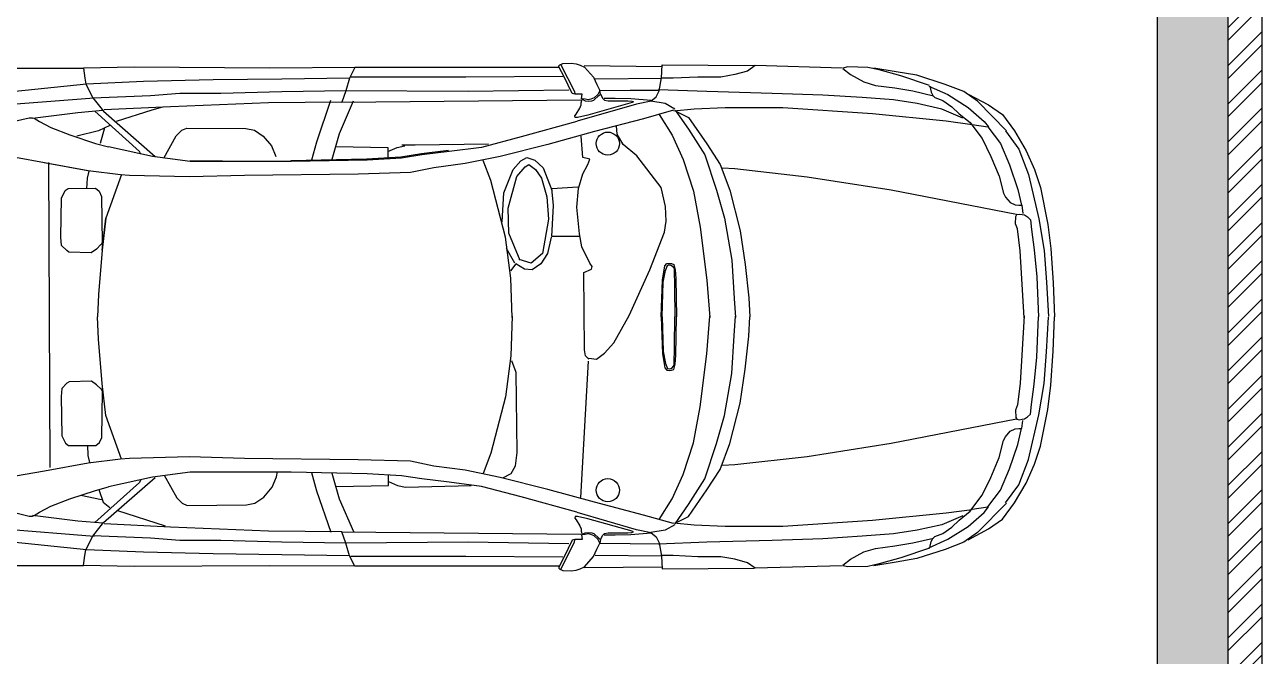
# Model space of a CAD drawing. Header units: millimetres. Extents: x 10193 to 57833, y 9963 to 44360.
# Drawn here: x 53466 to 57833, y 34345 to 36575 of the extents above; entities that cross this region are included whole.
import ezdxf

# ---------------------------------------------------------------- set-up
doc = ezdxf.new("R2010")
doc.units = ezdxf.units.MM
doc.layers.add('free-dwg.com', color=7, linetype='Continuous')
doc.layers.add('Стены', color=7, linetype='Continuous')

msp = doc.modelspace()

# ---------------------------------------------------------------- hatches: boundary and pattern name
at = {"layer": 'Стены'}
h = msp.add_hatch(dxfattribs=at)
h.set_pattern_fill('ANSI32', color=256, scale=10)
h.paths.add_polyline_path([(57833.4, 42702.7), (10593.4, 42702.7), (10593.4, 9962.7), (26833.4, 9962.7), (26833.4, 14962.7), (57833.4, 14962.7)])
h.paths.add_polyline_path([(10713.4, 42582.7), (57713.4, 42582.7), (57713.4, 15082.7), (26713.4, 15082.7), (26713.4, 10082.7), (10713.4, 10082.7)], flags=16)
h.paths.add_polyline_path([(10963.4, 42332.7), (57463.4, 42332.7), (57463.4, 15332.7), (26463.4, 15332.7), (26463.4, 10332.7), (10963.4, 10332.7)], flags=0)
h.paths.add_polyline_path([(57463.4, 42332.7), (10963.4, 42332.7), (10963.4, 10332.7), (26463.4, 10332.7), (26463.4, 15332.7), (57463.4, 15332.7)], flags=0)
h = msp.add_hatch(dxfattribs=at)
h.set_pattern_fill('ANSI36', color=256, scale=10)
h.paths.add_polyline_path([(57713.4, 42582.7), (10713.4, 42582.7), (10713.4, 10082.7), (26713.4, 10082.7), (26713.4, 15082.7), (57713.4, 15082.7)])
h.paths.add_polyline_path([(10963.4, 42332.7), (57463.4, 42332.7), (57463.4, 15332.7), (26463.4, 15332.7), (26463.4, 10332.7), (10963.4, 10332.7)], flags=16)

# ---------------------------------------------------------------- linework, layer by layer
at = {"layer": 'free-dwg.com'}
for p, q in [((53851.8, 36424.4), (53673.4, 36420.9)), ((54331.4, 36421.6), (53851.8, 36424.4)), ((55350.5, 36430), (55354, 36433.6)), ((55350.5, 36426.5), (55350.5, 36430)), ((55369.3, 36390.2), (55350.5, 36426.5)), ((55354, 36433.6), (55364.6, 36438.2)), ((55357.5, 36433.6), (55405.6, 36338.7)), ((55364.6, 36438.2), (55393.9, 36439.4)), ((55393.9, 36439.4), (55412.6, 36437.1)), ((55412.6, 36437.1), (55426.7, 36432.4)), ((55426.7, 36432.4), (55441.9, 36425.4)), ((55715.7, 36426.3), (55439.8, 36429)), ((55441.9, 36425.4), (55473.6, 36389.1)), ((55713.6, 36387.7), (55715.8, 36432.5)), ((55715.8, 36432.5), (56039.7, 36430.3)), ((56044, 36430.3), (56016.3, 36411.2)), ((56350.9, 36421.8), (56044, 36430.3)), ((56370.8, 36425.9), (56353.7, 36421.7)), ((56441.1, 36423.8), (56370.8, 36425.9)), ((53275.7, 36420.9), (53673.4, 36420.9)), ((53673.4, 36420.9), (53678.4, 36385.5)), ((53678.4, 36385.5), (53681, 36365.2)), ((54373.3, 36382.6), (54130.6, 36379.8)), ((54630.5, 36423.7), (54331.4, 36421.6)), ((54611.9, 36386.5), (54373.3, 36382.6)), ((54611.9, 36386.5), (54598.7, 36341.5)), ((54630.5, 36423.7), (54611.9, 36386.5)), ((55023.2, 36389.2), (54617.2, 36389.2)), ((55352.2, 36423.7), (54630.5, 36423.7)), ((55365.5, 36391.8), (55023.2, 36389.2)), ((55397.4, 36331.7), (55369.3, 36390.2)), ((55473.6, 36389.1), (55485.3, 36363.3)), ((55479.6, 36383.9), (55713.1, 36386.5)), ((55705.1, 36340.9), (55713.6, 36387.7)), ((55754.1, 36385.6), (55711.5, 36385.6)), ((55841.5, 36389.9), (55754.1, 36385.6)), ((55922.5, 36389.9), (55841.5, 36389.9)), ((55971.5, 36398.4), (55922.5, 36389.9)), ((56016.3, 36411.2), (55971.5, 36398.4)), ((56353, 36419.7), (56380.7, 36398.4)), ((56380.7, 36398.4), (56427.6, 36372.8)), ((56481.6, 36415.3), (56441.1, 36423.8)), ((56541.3, 36408.9), (56462.4, 36421.7)), ((56558.3, 36394), (56481.6, 36415.3)), ((56613.8, 36396.1), (56541.3, 36408.9)), ((56658.5, 36359.9), (56558.3, 36394)), ((56713.9, 36364.2), (56613.8, 36396.1)), ((53683.5, 36365.2), (53387.2, 36334.8)), ((53681, 36365.2), (53706.3, 36317.1)), ((53885.2, 36374.2), (53683.5, 36365.2)), ((54130.6, 36379.8), (53885.2, 36374.2)), ((54373.3, 36338), (54158.5, 36332.4)), ((54598.7, 36341.5), (54373.3, 36338)), ((54598.7, 36341.5), (54585.4, 36301.7)), ((55031.2, 36338.8), (54598.7, 36341.5)), ((55386.7, 36344.1), (55031.2, 36338.8)), ((55405.6, 36338.7), (55407.9, 36330.5)), ((55485.3, 36363.3), (55495.8, 36342.2)), ((55495.8, 36342.2), (55488.8, 36328.2)), ((55498.2, 36329.3), (55495.8, 36342.2)), ((55496.5, 36342.1), (55602.5, 36343.1)), ((55602.5, 36343.1), (55703.5, 36344.1)), ((55694.4, 36319.6), (55705.1, 36340.9)), ((55873.5, 36338.8), (55703, 36345.2)), ((56103.7, 36332.4), (55873.5, 36338.8)), ((56427.6, 36372.8), (56468.1, 36360.1)), ((56468.1, 36360.1), (56536.3, 36351.5)), ((56536.3, 36351.5), (56600.3, 36340.9)), ((56600.3, 36340.9), (56672.7, 36323.9)), ((56657, 36357.9), (56724.2, 36327.8)), ((56659.7, 36357.9), (56665.2, 36336)), ((56780, 36338.6), (56713.9, 36364.2)), ((56829, 36304.5), (56780, 36338.6)), ((53389.7, 36291.8), (53711.4, 36317.1)), ((53706.3, 36317.1), (53744.3, 36269.1)), ((53910.3, 36324.1), (53706.8, 36315.7)), ((54013.5, 36332.4), (53910.3, 36324.1)), ((54325.8, 36299), (53980, 36285.1)), ((54158.5, 36332.4), (54013.5, 36332.4)), ((54585.2, 36301.8), (54325.8, 36299)), ((54545, 36306.9), (54495.4, 36160.6)), ((54625.2, 36305.1), (54575.4, 36188.9)), ((54585.4, 36301.7), (55429.1, 36309.7)), ((55406.8, 36329.3), (55397.4, 36331.7)), ((55433.7, 36329.3), (55406.8, 36329.3)), ((55624.7, 36294.7), (55415.7, 36234.1)), ((55430.2, 36298.9), (55433.7, 36311.8)), ((55430.2, 36291.9), (55430.2, 36298.9)), ((55431.4, 36312.9), (55433.7, 36329.3)), ((55434.9, 36312.9), (55432.5, 36311.8)), ((55433.7, 36311.8), (55444.3, 36305.9)), ((55444.3, 36311.8), (55434.9, 36312.9)), ((55454.8, 36309.4), (55444.3, 36311.8)), ((55444.3, 36305.9), (55454.8, 36304.7)), ((55609.5, 36300.1), (55453.6, 36255.6)), ((55464.2, 36311.8), (55454.8, 36309.4)), ((55454.8, 36304.7), (55467.7, 36305.9)), ((55475.9, 36316.4), (55464.2, 36311.8)), ((55467.7, 36305.9), (55474.7, 36308.2)), ((55474.7, 36308.2), (55492.3, 36324.6)), ((55488.8, 36328.2), (55475.9, 36316.4)), ((55492.3, 36324.6), (55498.2, 36329.3)), ((55498.2, 36329.3), (55506.4, 36314.1)), ((55506.4, 36314.1), (55512.3, 36308.2)), ((55550, 36313.8), (55510.6, 36313.8)), ((55512.3, 36308.2), (55525.1, 36305.9)), ((55525.1, 36305.9), (55594.3, 36305.9)), ((55605.5, 36312.8), (55550, 36313.8)), ((55594.3, 36305.9), (55608.4, 36304.7)), ((55676.2, 36306.8), (55605.5, 36312.8)), ((55608.4, 36304.7), (55614.2, 36302.4)), ((55614.2, 36302.4), (55608.4, 36300.1)), ((55677.2, 36304.8), (55624.7, 36294.7)), ((55675.3, 36304.7), (55694.4, 36319.6)), ((55726.4, 36296.2), (55675.3, 36304.7)), ((55760.5, 36277), (55726.4, 36296.2)), ((56282.7, 36326), (56103.7, 36332.4)), ((56421.2, 36317.5), (56282.7, 36326)), ((56532.1, 36309), (56421.2, 36317.5)), ((56615.2, 36296.2), (56532.1, 36309)), ((56702.6, 36277), (56615.2, 36296.2)), ((56665.2, 36336), (56670.7, 36325)), ((56670.7, 36325), (56677.6, 36318.2)), ((56677.6, 36318.2), (56706.4, 36307.2)), ((56706.4, 36307.2), (56737.9, 36285.3)), ((56724.2, 36327.8), (56795.6, 36282.6)), ((56795.3, 36329.6), (56867.7, 36291.3)), ((56931.3, 36200.2), (56829, 36304.5)), ((53653.1, 36264), (53493.5, 36243.7)), ((53741.8, 36271.6), (53653.1, 36264)), ((53871, 36127.3), (53713.9, 36269.1)), ((53744.3, 36269.1), (53926.7, 36109.6)), ((53980, 36285.1), (53745.8, 36273.9)), ((53789.7, 36234.3), (53915.3, 36274.7)), ((53915.3, 36274.7), (53953.6, 36285.3)), ((55407.9, 36253.2), (55412.6, 36259.1)), ((55409.1, 36247.4), (55407.9, 36253.2)), ((55412.6, 36259.1), (55425.5, 36280.1)), ((55453.6, 36255.6), (55417.3, 36247.4)), ((55425.5, 36280.1), (55430.2, 36291.9)), ((55756.1, 36273), (55650.1, 36242.7)), ((55704.4, 36257.9), (55751.2, 36185.2)), ((55756.9, 36270.4), (55828.2, 36277.6)), ((55761.6, 36273.5), (55808.4, 36206)), ((55761.6, 36270.9), (55808.4, 36247.5)), ((55828.2, 36277.6), (55937.5, 36282.3)), ((55937.5, 36282.3), (56142, 36282.3)), ((56142, 36282.3), (56458.2, 36260.9)), ((56458.2, 36260.9), (56717.3, 36234.8)), ((56777.2, 36245.1), (56702.6, 36277)), ((56737.9, 36285.3), (56764, 36260.6)), ((56764, 36260.6), (56802.4, 36229.1)), ((56795.6, 36282.6), (56851.8, 36233.2)), ((56867.7, 36291.3), (56916.7, 36257.2)), ((56916.7, 36257.2), (56959.4, 36199.7)), ((53429.9, 36234), (53481.3, 36246.1)), ((53481.3, 36246.1), (53493.4, 36246.1)), ((53493.4, 36246.1), (53499.5, 36244.6)), ((53499.5, 36244.6), (53517.6, 36232.5)), ((53517.6, 36232.5), (53558.4, 36211.4)), ((53558.4, 36211.4), (53624.9, 36185.7)), ((53766.3, 36219.4), (53725.9, 36200.3)), ((53747.2, 36210.9), (53732.3, 36155.6)), ((54020.1, 36201.9), (54037.5, 36209.7)), ((54037.5, 36209.7), (54246.7, 36208.4)), ((54246.7, 36208.4), (54276.6, 36202.7)), ((55414.5, 36232.6), (55217.5, 36178.8)), ((55417.3, 36247.4), (55409.1, 36247.4)), ((55650.1, 36242.7), (55476.7, 36197.3)), ((55557, 36187.8), (55553.9, 36218.1)), ((55808.4, 36247.5), (55873.5, 36154)), ((55808.4, 36206), (55865.7, 36115)), ((56717.3, 36234.8), (56810, 36222.9)), ((56802.4, 36229.1), (56807.9, 36220.9)), ((56807.9, 36220.9), (56845, 36172.9)), ((56809.3, 36222.2), (56865.5, 36214)), ((56851.8, 36233.2), (56866.9, 36214)), ((56865.5, 36214), (56909.4, 36155.1)), ((53624.9, 36185.7), (53715.6, 36155.5)), ((53725.9, 36200.3), (53649.3, 36181.1)), ((53956.5, 36103.1), (54000.8, 36182.5)), ((54000.8, 36182.5), (54020.1, 36201.9)), ((54276.6, 36202.7), (54307.7, 36181.5)), ((54307.7, 36181.5), (54336.8, 36146.8)), ((54575.4, 36188.9), (54549.6, 36098.7)), ((55217.5, 36178.8), (55077.8, 36141.8)), ((55476.7, 36197.3), (55311.8, 36151.9)), ((55435.6, 36106), (55429.6, 36181.7)), ((55578.2, 36151.4), (55557, 36187.8)), ((55751.2, 36185.2), (55790.2, 36099.4)), ((56845, 36172.9), (56875.1, 36109.8)), ((56927.4, 36199.7), (56974.3, 36135.9)), ((56959.4, 36199.7), (56999.9, 36129.5)), ((53715.6, 36155.5), (53761.7, 36143.4)), ((53916.7, 36108.9), (53761.7, 36143.4)), ((53876, 36117.2), (53871, 36127.3)), ((54336.8, 36146.8), (54352.4, 36110)), ((54495.4, 36160.6), (54477.5, 36096.5)), ((54563.5, 36144.8), (54747.8, 36141.3)), ((54747.8, 36141.3), (54747.9, 36105.3)), ((54747.9, 36127.3), (54779.9, 36141.4)), ((54779.9, 36141.4), (54807.9, 36147.5)), ((54865.8, 36118.4), (54793.7, 36107.3)), ((54843.7, 36149.1), (54797, 36149.1)), ((55102.8, 36152.7), (54843.7, 36149.1)), ((54961.7, 36130.5), (54865.8, 36118.4)), ((54963.4, 36126.7), (54867.5, 36114.9)), ((55077.8, 36141.8), (54963.4, 36126.7)), ((55311.8, 36151.9), (55143.5, 36109.9)), ((55626.7, 36112), (55578.2, 36151.4)), ((55873.5, 36154), (55920.3, 36081.2)), ((56909.4, 36155.1), (56941, 36079.7)), ((56974.3, 36135.9), (57008.4, 36046.4)), ((56999.9, 36129.5), (57029.7, 36063.5)), ((53535.7, 36087.6), (53433, 36105.7)), ((53688.4, 36059), (53534.2, 36087.3)), ((53689.9, 36058.9), (53535.7, 36087.6)), ((53550.1, 36088.5), (53554.2, 35011.3)), ((54049.6, 36091.7), (53916.7, 36108.9)), ((54163.7, 36093.2), (54048.1, 36092.9)), ((54165.3, 36091.7), (54049.6, 36091.7)), ((54406.5, 36091.7), (54165.3, 36091.7)), ((54673.1, 36099.6), (54404.9, 36093.9)), ((54674.7, 36096.7), (54406.5, 36091.7)), ((54793.7, 36107.3), (54673.1, 36099.6)), ((54795.3, 36104), (54674.7, 36096.7)), ((54867.5, 36114.9), (54795.3, 36104)), ((55020.6, 36084.6), (54909.5, 36069.5)), ((55143.5, 36109.9), (55020.6, 36084.6)), ((55110.4, 36024.6), (55084, 36095.6)), ((55190, 36063.5), (55217.3, 36093.8)), ((55217.3, 36093.8), (55238.5, 36106)), ((55232.4, 36072.6), (55244.6, 36081.7)), ((55238.5, 36106), (55265.8, 36096.9)), ((55244.6, 36081.7), (55268.8, 36063.5)), ((55265.8, 36096.9), (55296.1, 36069.6)), ((55459.9, 36099.9), (55435.6, 36106)), ((55435.6, 36048.4), (55453.8, 36081.7)), ((55453.8, 36081.7), (55459.9, 36099.9)), ((55711.6, 35999.9), (55626.7, 36112)), ((55790.2, 36099.4), (55826.6, 35987.6)), ((55865.7, 36115), (55907.3, 35990.2)), ((55920.3, 36081.2), (55954.1, 35990.2)), ((56875.1, 36109.8), (56905.3, 36039.9)), ((56941, 36079.7), (56971.2, 35993.3)), ((53685.6, 35995.8), (53687.4, 36032.6)), ((53687.4, 36032.6), (53693.1, 36057.8)), ((53803.5, 36045), (53689.9, 36058.9)), ((53806.9, 36045.6), (53751.9, 35891.2)), ((53835.5, 36042.6), (53803.5, 36045)), ((54047.2, 36037.6), (53835.5, 36042.6)), ((54241.6, 36042.6), (54047.2, 36037.6)), ((54642.7, 36047.5), (54241.6, 36042.6)), ((54827.3, 36052.4), (54642.7, 36047.5)), ((54909.5, 36069.5), (54827.3, 36052.4)), ((55156.6, 35981.7), (55190, 36063.5)), ((55171.8, 35927.2), (55202.1, 36039.3)), ((55202.1, 36039.3), (55232.4, 36072.6)), ((55268.8, 36063.5), (55290.1, 36033.2)), ((55290.1, 36033.2), (55308.3, 35966.6)), ((55296.1, 36069.6), (55326.5, 35990.8)), ((55420.5, 35996.9), (55435.6, 36048.4)), ((55972.3, 36065.6), (55928.1, 36068.2)), ((56227.3, 36037), (55972.3, 36065.6)), ((56523.9, 35990.2), (56227.3, 36037)), ((56905.3, 36039.9), (56920.4, 35979.6)), ((57008.4, 36046.4), (57044.6, 35888.8)), ((57029.7, 36063.5), (57051, 35999.6)), ((53595.4, 35962.9), (53608.4, 35989.1)), ((53608.4, 35989.1), (53618.9, 35997)), ((53618.9, 35997), (53715.7, 35997.2)), ((53715.7, 35997.2), (53728.9, 35986.8)), ((55163, 35824.8), (55110.4, 36024.6)), ((55326.5, 35996.9), (55417.4, 36002.9)), ((55332.5, 35936.3), (55326.5, 35996.9)), ((55414.4, 35930.2), (55420.5, 35996.9)), ((55726.8, 35933.3), (55711.6, 35999.9)), ((55826.6, 35987.6), (55850.1, 35860.2)), ((55907.3, 35990.2), (55935.9, 35891.4)), ((55954.1, 35990.2), (55990.6, 35847.2)), ((56966.2, 35904.4), (56523.9, 35990.2)), ((56971.2, 35993.3), (56983.5, 35937.1)), ((57051, 35999.6), (57076.6, 35869.7)), ((53593.2, 35824.2), (53595.4, 35962.9)), ((53728.9, 35986.8), (53736.8, 35968.5)), ((53736.8, 35968.5), (53739.8, 35806.3)), ((55150.6, 35878.7), (55156.6, 35981.7)), ((55308.3, 35966.6), (55314.3, 35887.8)), ((56920.4, 35979.6), (56927.3, 35965.9)), ((56927.3, 35965.9), (56943.7, 35946.7)), ((56943.7, 35946.7), (56961.6, 35938.5)), ((55174.8, 35839.3), (55171.8, 35927.2)), ((55326.5, 35827.2), (55332.5, 35936.3)), ((55423.5, 35836.3), (55414.4, 35930.2)), ((55729.8, 35881.7), (55726.8, 35933.3)), ((56961.6, 35938.5), (56973.9, 35937.1)), ((56964, 35897.8), (56967.4, 35904.6)), ((56967.4, 35904.6), (56975.9, 35906.3)), ((56973.9, 35937.1), (56984.9, 35937.1)), ((56975.9, 35906.3), (56986.1, 35904.6)), ((56984.9, 35937.1), (56989, 35908.3)), ((56986.1, 35904.6), (56994.7, 35902.9)), ((56994.7, 35902.9), (57004.9, 35896.1)), ((53750.9, 35891.5), (53738.2, 35779)), ((53751.9, 35891.2), (53738.8, 35778.7)), ((55314.3, 35887.8), (55293.1, 35766.6)), ((55723.8, 35842.4), (55729.8, 35881.7)), ((55850.1, 35860.2), (55873.5, 35673.1)), ((55935.9, 35891.4), (55961.9, 35743.3)), ((56962.3, 35872.2), (56964, 35897.8)), ((56969.1, 35853.5), (56962.3, 35872.2)), ((57004.9, 35896.1), (57015.2, 35885.9)), ((57015.2, 35885.9), (57018.6, 35851.8)), ((57044.6, 35888.8), (57063.8, 35778.1)), ((57076.6, 35869.7), (57087.3, 35784.5)), ((53595.9, 35795.5), (53593.2, 35824.2)), ((55181.4, 35680.2), (55163, 35824.8)), ((55214.2, 35742.4), (55174.8, 35839.3)), ((55323.4, 35824.2), (55311.3, 35766.6)), ((55423.5, 35827.2), (55326.5, 35827.2)), ((55432.6, 35790.8), (55423.5, 35836.3)), ((55672.2, 35709), (55723.8, 35842.4)), ((55990.6, 35847.2), (56008.8, 35727.7)), ((56979.3, 35776.7), (56969.1, 35853.5)), ((57018.6, 35851.8), (57028.8, 35780.2)), ((53614.2, 35777.2), (53595.9, 35795.5)), ((53622.1, 35772), (53614.2, 35777.2)), ((53700.7, 35769.6), (53622.1, 35772)), ((53719, 35782.7), (53700.7, 35769.6)), ((53734.6, 35798.5), (53719, 35782.7)), ((53738.8, 35778.7), (53725.7, 35621.7)), ((53739.8, 35806.3), (53734.6, 35795.9)), ((55196, 35733.3), (55165.7, 35784.8)), ((55459.9, 35733.3), (55432.6, 35790.8)), ((56993, 35539.7), (56979.3, 35776.7)), ((57028.8, 35780.2), (57037.3, 35684.7)), ((57063.8, 35778.1), (57072.3, 35665.9)), ((57087.3, 35784.5), (57095.8, 35663.8)), ((55199.1, 35730.2), (55180.9, 35706)), ((55229.4, 35712.1), (55199.1, 35730.2)), ((55253.7, 35733.3), (55211.2, 35745.4)), ((55293.1, 35766.6), (55253.7, 35733.3)), ((55287, 35730.2), (55256.7, 35709)), ((55311.3, 35766.6), (55287, 35730.2)), ((55469, 35721.1), (55459.9, 35733.3)), ((55725.1, 35723), (55732.4, 35731.2)), ((55732.4, 35731.2), (55740.6, 35732.1)), ((55734.2, 35724.8), (55740.6, 35726.6)), ((55740.6, 35732.1), (55748.8, 35731.2)), ((55740.6, 35726.6), (55746.1, 35725.7)), ((55746.1, 35725.7), (55752.5, 35722.1)), ((55748.8, 35731.2), (55757, 35728.5)), ((55757, 35728.5), (55761.6, 35709.3)), ((55961.9, 35743.3), (55969.7, 35608.1)), ((56008.8, 35727.7), (56021.8, 35610.7)), ((55256.7, 35709), (55229.4, 35712.1)), ((55438.7, 35699.9), (55466, 35712.1)), ((55441.7, 35427.2), (55438.7, 35699.9)), ((55466, 35712.1), (55469, 35721.1)), ((55599.4, 35548.4), (55672.2, 35709)), ((55716.8, 35672.8), (55725.1, 35723)), ((55719.6, 35665.5), (55726.9, 35707.5)), ((55726.9, 35707.5), (55734.2, 35724.8)), ((55752.5, 35722.1), (55757.9, 35713.9)), ((55757.9, 35713.9), (55758.9, 35646.3)), ((55761.6, 35709.3), (55764.3, 35678.3)), ((57037.3, 35684.7), (57042.5, 35570.4)), ((55186.7, 35540.8), (55181.4, 35680.2)), ((55712.3, 35543.2), (55716.8, 35672.8)), ((55715.9, 35543.2), (55719.6, 35665.5)), ((55758.9, 35646.3), (55759.8, 35543.2)), ((55764.3, 35678.3), (55766.2, 35543.2)), ((55873.5, 35673.1), (55883.9, 35540.5)), ((57072.3, 35665.9), (57079.6, 35544.1)), ((57095.8, 35663.8), (57100.2, 35542.8)), ((53725.7, 35621.7), (53723.1, 35543.2)), ((55969.7, 35608.1), (55974.9, 35540.5)), ((56021.8, 35610.7), (56024.4, 35543.1)), ((57042.5, 35570.4), (57044.2, 35543.1)), ((53725.7, 35464.4), (53723.1, 35542.9)), ((55186.7, 35545.3), (55181.4, 35405.9)), ((55544.8, 35451.5), (55599.4, 35548.4)), ((55712.3, 35542.9), (55716.8, 35413.3)), ((55715.9, 35542.9), (55719.6, 35420.6)), ((55758.9, 35439.8), (55759.8, 35542.9)), ((55764.3, 35407.8), (55766.2, 35542.9)), ((55873.5, 35413), (55883.9, 35545.6)), ((55969.7, 35478), (55974.9, 35545.6)), ((56021.8, 35475.4), (56024.4, 35543)), ((56993, 35546.4), (56979.3, 35309.4)), ((57037.3, 35401.4), (57042.5, 35515.7)), ((57042.5, 35515.7), (57044.2, 35543)), ((57072.3, 35420.2), (57079.6, 35542)), ((57095.8, 35422.3), (57100.2, 35543.3)), ((53738.8, 35307.4), (53725.7, 35464.4)), ((55961.9, 35342.9), (55969.7, 35478)), ((56008.8, 35358.5), (56021.8, 35475.4)), ((55444.7, 35406), (55441.7, 35427.2)), ((55511.5, 35415.1), (55544.8, 35451.5)), ((55719.6, 35420.6), (55726.9, 35378.6)), ((55757.9, 35372.3), (55758.9, 35439.8)), ((57063.8, 35308), (57072.3, 35420.2)), ((57087.3, 35301.6), (57095.8, 35422.3)), ((55181.4, 35405.9), (55163, 35261.3)), ((55200.4, 35346.3), (55185.6, 35387.8)), ((55428.3, 34905.4), (55455.1, 35386.5)), ((55456.9, 35393.9), (55444.7, 35406)), ((55456.9, 35396.9), (55484.2, 35393.9)), ((55484.2, 35393.9), (55511.5, 35415.1)), ((55716.8, 35413.3), (55725.1, 35363.1)), ((55726.9, 35378.6), (55734.2, 35361.3)), ((55757, 35357.7), (55761.6, 35376.8)), ((55761.6, 35376.8), (55764.3, 35407.8)), ((55850.1, 35225.9), (55873.5, 35413)), ((57028.8, 35306), (57037.3, 35401.4)), ((55203.4, 35064.5), (55200.4, 35346.3)), ((55725.1, 35363.1), (55732.4, 35354.9)), ((55732.4, 35354.9), (55740.6, 35354)), ((55734.2, 35361.3), (55740.6, 35359.5)), ((55740.6, 35359.5), (55746.1, 35360.4)), ((55740.6, 35354), (55748.8, 35354.9)), ((55746.1, 35360.4), (55752.5, 35364)), ((55748.8, 35354.9), (55757, 35357.7)), ((55752.5, 35364), (55757.9, 35372.3)), ((55935.9, 35194.7), (55961.9, 35342.9)), ((55990.6, 35238.9), (56008.8, 35358.5)), ((53596.6, 35290.5), (53594, 35261.7)), ((53614.9, 35308.8), (53596.6, 35290.5)), ((53622.8, 35314.1), (53614.9, 35308.8)), ((53701.3, 35316.7), (53622.8, 35314.1)), ((53719.7, 35303.6), (53701.3, 35316.7)), ((53735.4, 35287.9), (53719.7, 35303.6)), ((53740.6, 35280.1), (53735.4, 35290.5)), ((53751.9, 35194.9), (53738.8, 35307.4)), ((56979.3, 35309.4), (56969.1, 35232.6)), ((57018.6, 35234.3), (57028.8, 35306)), ((57044.6, 35197.3), (57063.8, 35308)), ((57076.6, 35216.4), (57087.3, 35301.6)), ((53594, 35261.7), (53596.6, 35123.1)), ((53738, 35117.9), (53740.6, 35280.1)), ((55163, 35261.3), (55110.4, 35061.5)), ((55826.6, 35098.5), (55850.1, 35225.9)), ((55954.1, 35095.9), (55990.6, 35238.9)), ((56969.1, 35232.6), (56962.3, 35213.9)), ((56962.3, 35213.9), (56964, 35188.3)), ((57015.2, 35200.2), (57018.6, 35234.3)), ((57051, 35086.5), (57076.6, 35216.4)), ((53806.9, 35040.5), (53751.9, 35194.9)), ((55907.3, 35095.9), (55935.9, 35194.7)), ((56966.2, 35181.7), (56523.9, 35095.9)), ((56964, 35188.3), (56967.4, 35181.5)), ((56967.4, 35181.5), (56975.9, 35179.8)), ((56975.9, 35179.8), (56986.1, 35181.5)), ((56984.9, 35149), (56989, 35177.8)), ((56986.1, 35181.5), (56994.7, 35183.2)), ((56994.7, 35183.2), (57004.9, 35190)), ((57004.9, 35190), (57015.2, 35200.2)), ((57008.4, 35039.7), (57044.6, 35197.3)), ((53596.6, 35123.1), (53609.7, 35096.9)), ((53730.1, 35099.6), (53738, 35117.9)), ((56920.4, 35106.5), (56927.3, 35120.2)), ((56927.3, 35120.2), (56943.7, 35139.4)), ((56943.7, 35139.4), (56961.6, 35147.6)), ((56961.6, 35147.6), (56973.9, 35149)), ((56971.2, 35092.8), (56983.5, 35149)), ((56973.9, 35149), (56984.9, 35149)), ((53609.7, 35096.9), (53620.2, 35089.1)), ((53620.2, 35089.1), (53717, 35089.1)), ((53686.9, 35090.4), (53688.8, 35053.6)), ((53717, 35089.1), (53730.1, 35099.6)), ((55790.2, 34986.7), (55826.6, 35098.5)), ((55865.7, 34971.1), (55907.3, 35095.9)), ((55920.3, 35004.9), (55954.1, 35095.9)), ((56523.9, 35095.9), (56227.3, 35049.1)), ((56905.3, 35046.2), (56920.4, 35106.5)), ((56941, 35006.4), (56971.2, 35092.8)), ((57029.7, 35022.7), (57051, 35086.5)), ((53689.9, 35027.2), (53535.7, 34998.5)), ((53688.8, 35053.6), (53694.6, 35028.5)), ((53803.5, 35041.1), (53689.9, 35027.2)), ((53835.5, 35043.5), (53803.5, 35041.1)), ((54047.2, 35048.5), (53835.5, 35043.5)), ((54241.6, 35043.5), (54047.2, 35048.5)), ((54642.7, 35038.6), (54241.6, 35043.5)), ((54827.3, 35033.7), (54642.7, 35038.6)), ((54909.5, 35016.6), (54827.3, 35033.7)), ((55110.4, 35061.5), (55084, 34990.5)), ((55197.4, 35017.1), (55203.4, 35064.5)), ((56227.3, 35049.1), (55972.3, 35020.5)), ((56875.1, 34976.3), (56905.3, 35046.2)), ((56974.3, 34950.3), (57008.4, 35039.7)), ((53535.7, 34998.5), (53433, 34980.4)), ((54049.6, 34994.4), (53916.7, 34977.2)), ((53958.1, 34984), (54002.6, 34904.6)), ((54165.3, 34994.4), (54049.6, 34994.4)), ((54406.5, 34994.4), (54165.3, 34994.4)), ((54354.1, 34978.1), (54357.9, 34997.5)), ((54674.7, 34989.5), (54406.5, 34994.4)), ((54497.1, 34927.9), (54479.1, 34992)), ((54577.3, 34899.9), (54551.2, 34990)), ((54795.3, 34982.1), (54674.7, 34989.5)), ((54749.5, 34948), (54749.5, 34984)), ((55020.6, 35001.5), (54909.5, 35016.6)), ((55143.5, 34976.2), (55020.6, 35001.5)), ((55152.9, 34975.5), (55182.6, 34990.4)), ((55182.6, 34990.4), (55197.4, 35017.1)), ((55751.2, 34901), (55790.2, 34986.7)), ((55873.5, 34932.1), (55920.3, 35004.9)), ((55972.3, 35020.5), (55928.1, 35017.9)), ((56909.4, 34931), (56941, 35006.4)), ((56999.9, 34956.6), (57029.7, 35022.7)), ((53871, 34958.8), (53713.9, 34817.1)), ((53715.6, 34930.6), (53761.7, 34942.7)), ((53744.3, 34817.1), (53926.7, 34976.5)), ((53916.7, 34977.2), (53761.7, 34942.7)), ((53876, 34968.9), (53871, 34958.8)), ((54309.5, 34906.5), (54338.6, 34941.4)), ((54338.6, 34941.4), (54354.1, 34978.1)), ((54565.2, 34944), (54749.5, 34948)), ((54749.5, 34962), (54781.6, 34948)), ((54781.6, 34948), (54809.6, 34941.9)), ((54867.5, 34971.2), (54795.3, 34982.1)), ((54809.6, 34941.9), (55042, 34948)), ((54963.4, 34959.4), (54867.5, 34971.2)), ((55077.8, 34944.3), (54963.4, 34959.4)), ((55217.5, 34907.3), (55077.8, 34944.3)), ((55311.8, 34934.2), (55143.5, 34976.2)), ((55808.4, 34880.2), (55865.7, 34971.1)), ((56845, 34913.2), (56875.1, 34976.3)), ((56927.4, 34886.4), (56974.3, 34950.3)), ((56959.4, 34886.4), (56999.9, 34956.6)), ((53558.4, 34874.7), (53624.9, 34900.4)), ((53624.9, 34900.4), (53715.6, 34930.6)), ((53737.2, 34896.9), (53663.6, 34912.4)), ((53727.5, 34933.6), (53743, 34889.1)), ((54002.6, 34904.6), (54022, 34885.3)), ((54278.5, 34885.2), (54309.5, 34906.5)), ((54547.2, 34781.8), (54497.1, 34927.9)), ((54627.3, 34783.8), (54577.3, 34899.9)), ((55414.5, 34853.5), (55217.5, 34907.3)), ((55476.7, 34888.8), (55311.8, 34934.2)), ((55704.4, 34828.2), (55751.2, 34901)), ((55808.4, 34838.6), (55873.5, 34932.1)), ((56807.9, 34865.2), (56845, 34913.2)), ((56865.5, 34872.1), (56909.4, 34931)), ((53429.9, 34852.1), (53481.3, 34840)), ((53499.5, 34841.5), (53517.6, 34853.6)), ((53517.6, 34853.6), (53558.4, 34874.7)), ((53743, 34889.1), (53766.3, 34869.8)), ((53793.4, 34860.1), (53961.9, 34805.9)), ((54022, 34885.3), (54039.4, 34877.5)), ((54039.4, 34877.5), (54248.6, 34879.5)), ((54248.6, 34879.5), (54278.5, 34885.2)), ((55624.7, 34791.4), (55415.7, 34852)), ((55650.1, 34843.4), (55476.7, 34888.8)), ((55761.6, 34812.6), (55808.4, 34880.2)), ((56717.3, 34851.3), (56810, 34863.2)), ((56764, 34825.5), (56802.4, 34857)), ((56795.6, 34803.6), (56851.8, 34852.9)), ((56802.4, 34857), (56807.9, 34865.2)), ((56809.3, 34863.9), (56865.5, 34872.1)), ((56931.3, 34885.9), (56829, 34781.6)), ((56851.8, 34852.9), (56866.9, 34872.1)), ((56916.7, 34828.9), (56959.4, 34886.4)), ((53481.3, 34840), (53493.4, 34840)), ((53493.4, 34840), (53499.5, 34841.5)), ((53653.1, 34822.1), (53493.5, 34842.4)), ((53741.8, 34814.5), (53653.1, 34822.1)), ((53706.3, 34769), (53744.3, 34817.1)), ((53980, 34801), (53745.8, 34812.2)), ((55409.1, 34838.8), (55407.9, 34832.9)), ((55407.9, 34832.9), (55412.6, 34827)), ((55417.3, 34838.8), (55409.1, 34838.8)), ((55412.6, 34827), (55425.5, 34806)), ((55453.6, 34830.6), (55417.3, 34838.8)), ((55609.5, 34786.1), (55453.6, 34830.6)), ((55756.1, 34813.1), (55650.1, 34843.4)), ((55760.5, 34809.1), (55726.4, 34789.9)), ((55756.9, 34815.7), (55828.2, 34808.5)), ((55761.6, 34815.2), (55808.4, 34838.6)), ((55828.2, 34808.5), (55937.5, 34803.8)), ((56142, 34803.8), (56458.2, 34825.2)), ((56458.2, 34825.2), (56717.3, 34851.3)), ((56702.6, 34809.1), (56615.2, 34789.9)), ((56777.2, 34841), (56702.6, 34809.1)), ((56737.9, 34800.8), (56764, 34825.5)), ((56867.7, 34794.8), (56916.7, 34828.9)), ((53389.7, 34794.3), (53711.4, 34769)), ((53681, 34720.9), (53706.3, 34769)), ((53910.3, 34762), (53706.8, 34770.4)), ((54325.8, 34787.1), (53980, 34801)), ((54585.2, 34784.3), (54325.8, 34787.1)), ((54585.4, 34784.4), (55429.1, 34776.4)), ((54598.7, 34744.6), (54585.4, 34784.4)), ((55425.5, 34806), (55430.2, 34794.3)), ((55430.2, 34794.3), (55430.2, 34787.2)), ((55430.2, 34787.2), (55433.7, 34774.3)), ((55431.4, 34773.2), (55433.7, 34756.8)), ((55434.9, 34773.2), (55432.5, 34774.3)), ((55433.7, 34774.3), (55444.3, 34780.2)), ((55444.3, 34774.3), (55434.9, 34773.2)), ((55444.3, 34780.2), (55454.8, 34781.4)), ((55454.8, 34776.7), (55444.3, 34774.3)), ((55454.8, 34781.4), (55467.7, 34780.2)), ((55464.2, 34774.3), (55454.8, 34776.7)), ((55475.9, 34769.7), (55464.2, 34774.3)), ((55467.7, 34780.2), (55474.7, 34777.9)), ((55474.7, 34777.9), (55492.3, 34761.5)), ((55488.8, 34758), (55475.9, 34769.7)), ((55498.2, 34756.8), (55506.4, 34772)), ((55506.4, 34772), (55512.3, 34777.9)), ((55550, 34772.3), (55510.6, 34772.3)), ((55512.3, 34777.9), (55525.1, 34780.2)), ((55525.1, 34780.2), (55594.3, 34780.2)), ((55605.5, 34773.3), (55550, 34772.3)), ((55594.3, 34780.2), (55608.4, 34781.4)), ((55676.2, 34779.3), (55605.5, 34773.3)), ((55614.2, 34783.7), (55608.4, 34786.1)), ((55608.4, 34781.4), (55614.2, 34783.7)), ((55677.2, 34781.3), (55624.7, 34791.4)), ((55726.4, 34789.9), (55675.3, 34781.4)), ((55675.3, 34781.4), (55694.4, 34766.5)), ((55694.4, 34766.5), (55705.1, 34745.2)), ((55937.5, 34803.8), (56142, 34803.8)), ((56421.2, 34768.6), (56282.7, 34760.1)), ((56532.1, 34777.2), (56421.2, 34768.6)), ((56615.2, 34789.9), (56532.1, 34777.2)), ((56670.7, 34761.1), (56677.6, 34767.9)), ((56677.6, 34767.9), (56706.4, 34778.9)), ((56706.4, 34778.9), (56737.9, 34800.8)), ((56724.2, 34758.3), (56795.6, 34803.6)), ((56829, 34781.6), (56780, 34747.5)), ((56795.3, 34756.5), (56867.7, 34794.8)), ((53683.5, 34720.9), (53387.2, 34751.3)), ((53678.4, 34700.6), (53681, 34720.9)), ((53885.2, 34711.9), (53683.5, 34720.9)), ((54013.5, 34753.7), (53910.3, 34762)), ((54158.5, 34753.7), (54013.5, 34753.7)), ((54373.3, 34748.1), (54158.5, 34753.7)), ((54598.7, 34744.6), (54373.3, 34748.1)), ((55031.2, 34747.3), (54598.7, 34744.6)), ((54611.9, 34699.6), (54598.7, 34744.6)), ((55386.7, 34742), (55031.2, 34747.3)), ((55357.5, 34652.6), (55405.6, 34747.4)), ((55397.4, 34754.4), (55369.3, 34695.9)), ((55406.8, 34756.8), (55397.4, 34754.4)), ((55405.6, 34747.4), (55407.9, 34755.6)), ((55433.7, 34756.8), (55406.8, 34756.8)), ((55473.6, 34697.1), (55485.3, 34722.8)), ((55485.3, 34722.8), (55495.8, 34743.9)), ((55495.8, 34743.9), (55488.8, 34758)), ((55492.3, 34761.5), (55498.2, 34756.8)), ((55498.2, 34756.8), (55495.8, 34743.9)), ((55496.5, 34744), (55602.5, 34743)), ((55602.5, 34743), (55703.5, 34742)), ((55873.5, 34747.3), (55703, 34741)), ((55705.1, 34745.2), (55713.6, 34698.4)), ((56103.7, 34753.7), (55873.5, 34747.3)), ((56282.7, 34760.1), (56103.7, 34753.7)), ((56427.6, 34713.3), (56468.1, 34726)), ((56468.1, 34726), (56536.3, 34734.6)), ((56536.3, 34734.6), (56600.3, 34745.2)), ((56658.5, 34726.2), (56558.3, 34692.1)), ((56600.3, 34745.2), (56672.7, 34762.2)), ((56713.9, 34721.9), (56613.8, 34690)), ((56657, 34728.2), (56724.2, 34758.3)), ((56659.7, 34728.2), (56665.2, 34750.1)), ((56665.2, 34750.1), (56670.7, 34761.1)), ((56780, 34747.5), (56713.9, 34721.9)), ((53673.4, 34665.2), (53678.4, 34700.6)), ((54130.6, 34706.3), (53885.2, 34711.9)), ((54373.3, 34703.5), (54130.6, 34706.3)), ((54611.9, 34699.6), (54373.3, 34703.5)), ((54630.5, 34662.5), (54611.9, 34699.6)), ((55023.2, 34696.9), (54617.2, 34696.9)), ((55365.5, 34694.3), (55023.2, 34696.9)), ((55369.3, 34695.9), (55350.5, 34659.6)), ((55441.9, 34660.8), (55473.6, 34697.1)), ((55479.6, 34702.2), (55713.1, 34699.6)), ((55754.1, 34700.5), (55711.5, 34700.5)), ((55713.6, 34698.4), (55715.8, 34653.6)), ((55841.5, 34696.2), (55754.1, 34700.5)), ((55922.5, 34696.2), (55841.5, 34696.2)), ((55971.5, 34687.7), (55922.5, 34696.2)), ((56016.3, 34674.9), (55971.5, 34687.7)), ((56353, 34666.4), (56380.7, 34687.7)), ((56380.7, 34687.7), (56427.6, 34713.3)), ((56541.3, 34677.2), (56462.4, 34664.4)), ((56558.3, 34692.1), (56481.6, 34670.8)), ((56613.8, 34690), (56541.3, 34677.2)), ((53275.7, 34665.2), (53673.4, 34665.2)), ((53851.8, 34661.7), (53673.4, 34665.2)), ((54331.4, 34664.5), (53851.8, 34661.7)), ((54630.5, 34662.5), (54331.4, 34664.5)), ((55352.2, 34662.5), (54630.5, 34662.5)), ((55350.5, 34659.6), (55350.5, 34656.1)), ((55350.5, 34656.1), (55354, 34652.6)), ((55354, 34652.6), (55364.6, 34647.9)), ((55364.6, 34647.9), (55393.9, 34646.7)), ((55393.9, 34646.7), (55412.6, 34649)), ((55412.6, 34649), (55426.7, 34653.7)), ((55426.7, 34653.7), (55441.9, 34660.8)), ((55715.7, 34659.8), (55439.8, 34657.2)), ((55715.8, 34653.6), (56039.7, 34655.8)), ((56044, 34655.8), (56016.3, 34674.9)), ((56350.9, 34664.3), (56044, 34655.8)), ((56370.8, 34660.2), (56353.7, 34664.4)), ((56441.1, 34662.3), (56370.8, 34660.2)), ((56481.6, 34670.8), (56441.1, 34662.3))]:
    msp.add_line(p, q, dxfattribs=at)
for centre in [(55523.8, 36154.8), (55523.8, 34931.3)]:
    msp.add_circle(centre, 40.8, dxfattribs=at)
at = {"layer": 'Стены'}
for p, q in [((57833.4, 14962.7), (57833.4, 42702.7)), ((57713.4, 15082.7), (57713.4, 42582.7)), ((57463.4, 15332.7), (57463.4, 42332.7))]:
    msp.add_line(p, q, dxfattribs=at)

doc.saveas('drawing.dxf')
